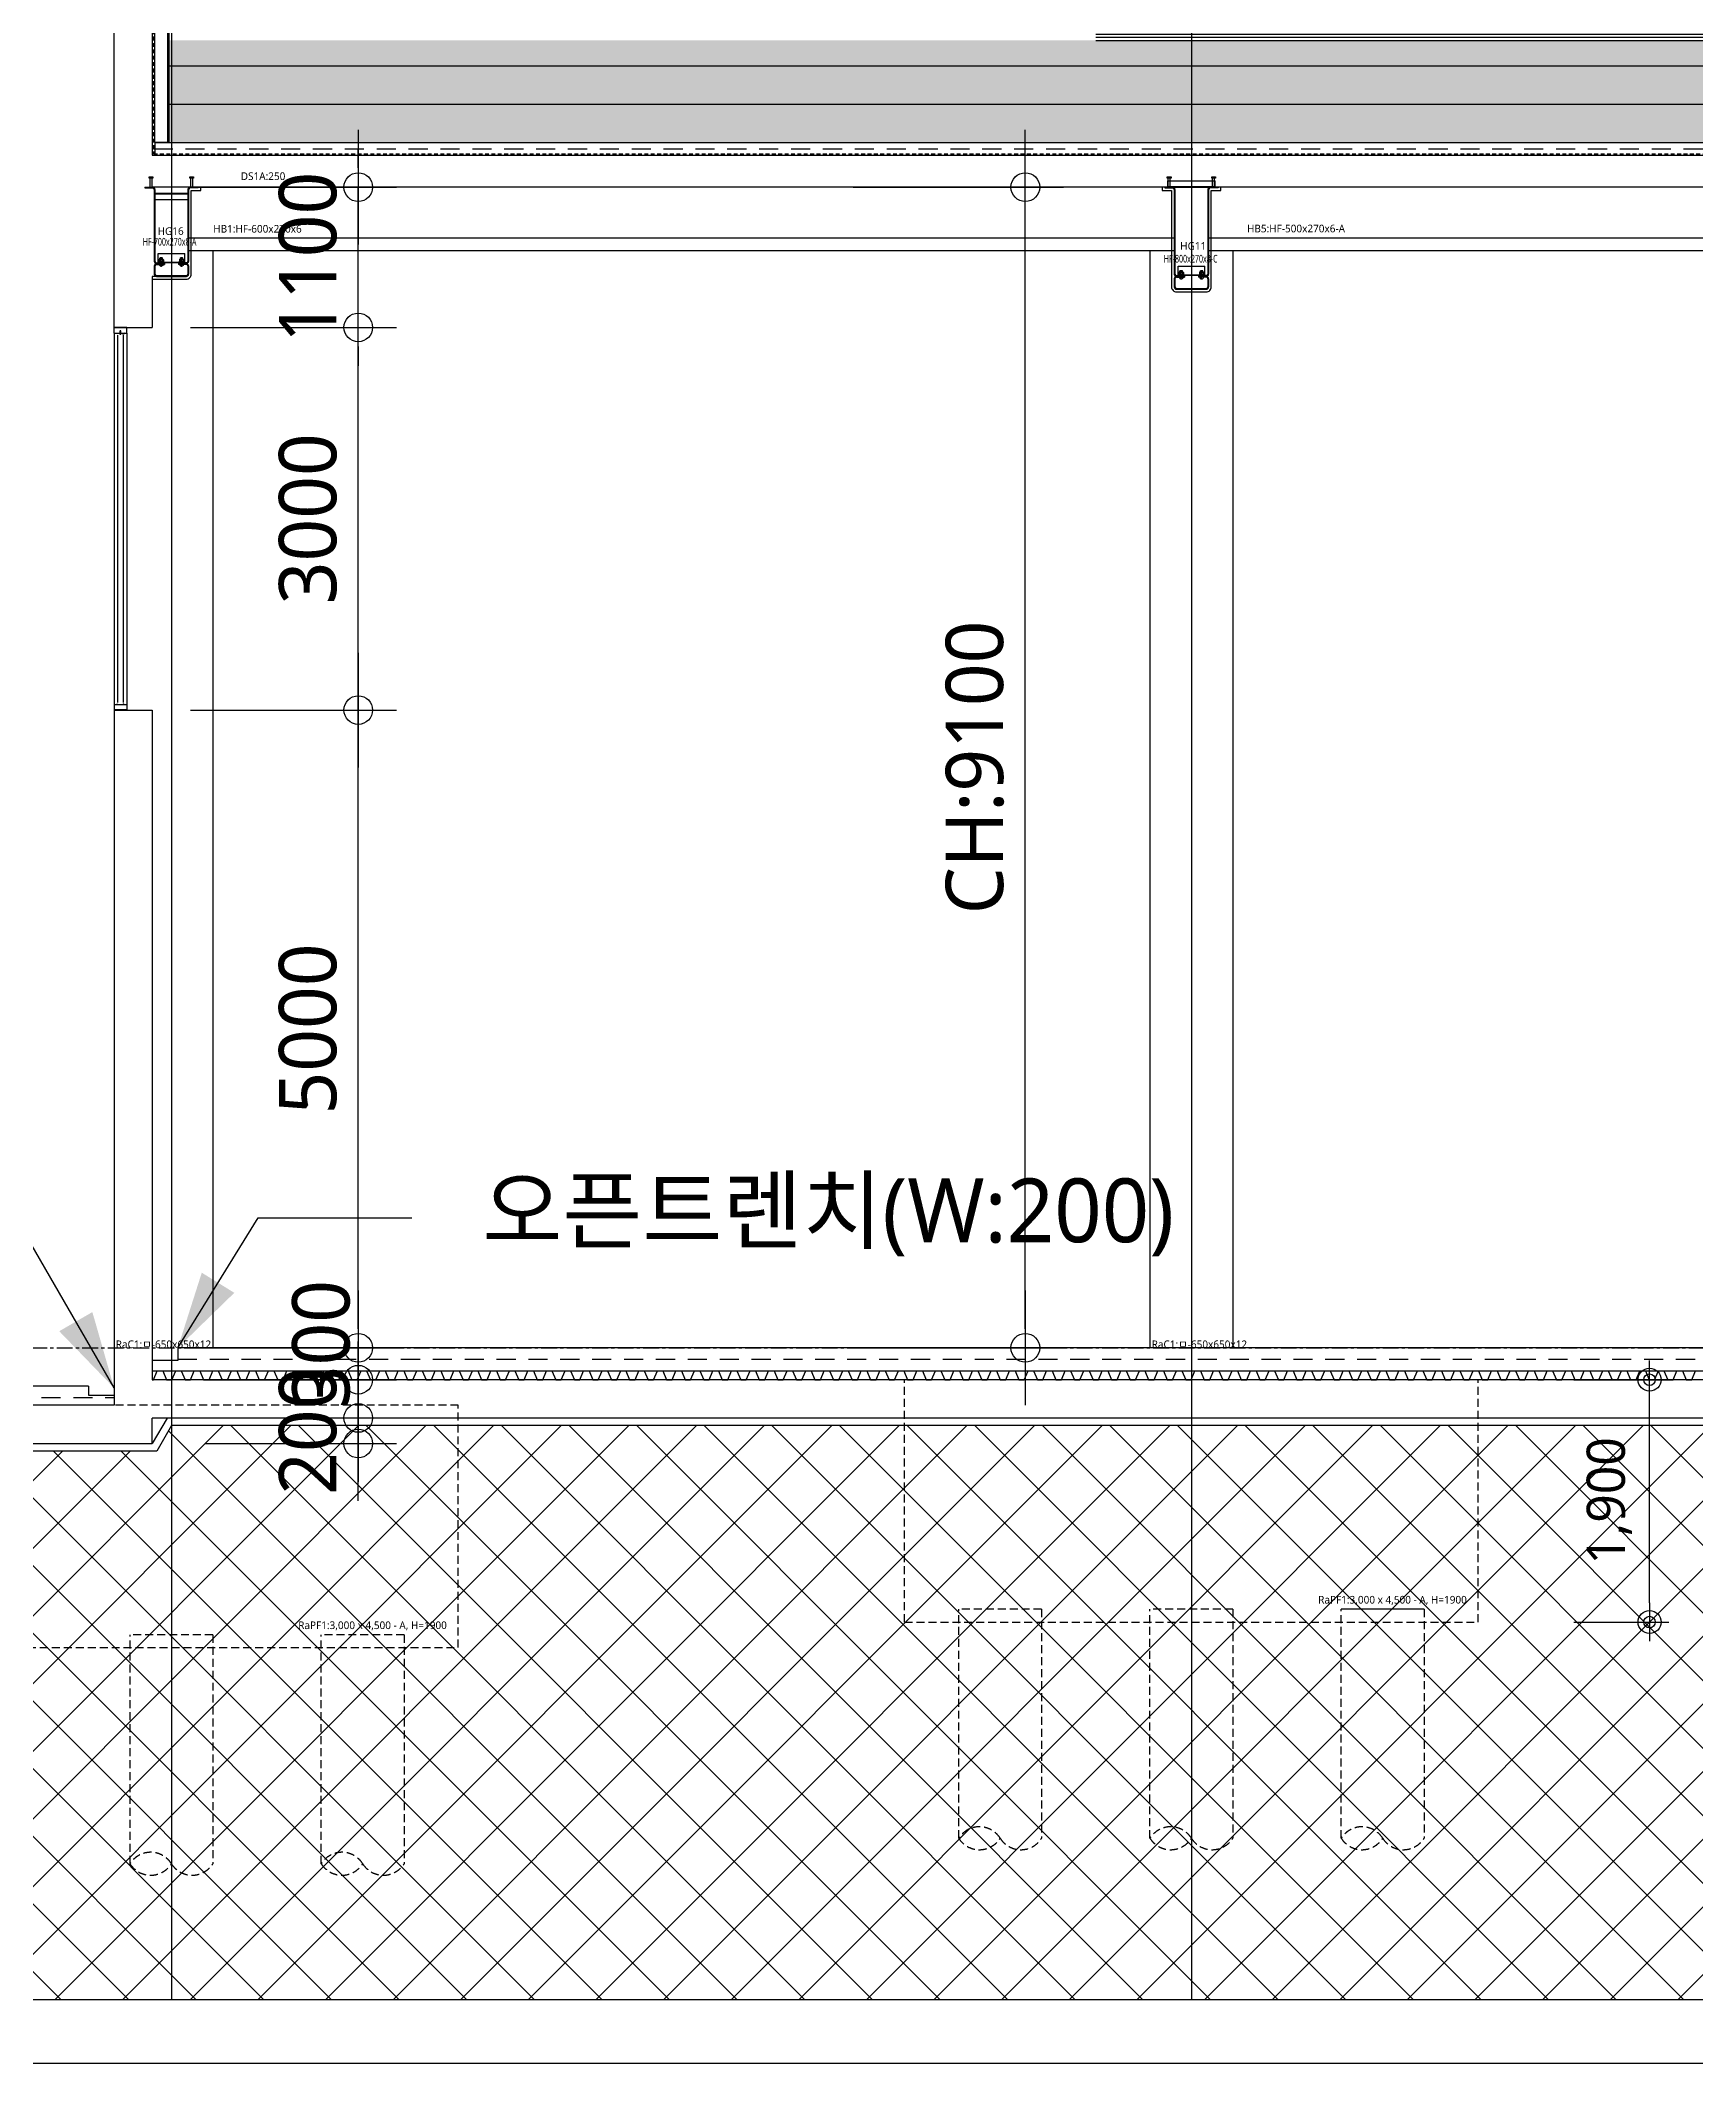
# Model space of a CAD drawing. Header units: millimetres. Extents: x 367092 to 767578, y 396038 to 811791.
# Drawn here: x 692314 to 705296, y 443014 to 458875 of the extents above; entities that cross this region are included whole.
import ezdxf
from ezdxf.enums import TextEntityAlignment as Align

# ---------------------------------------------------------------- set-up
doc = ezdxf.new("R2010")
doc.units = ezdxf.units.MM
doc.header["$LTSCALE"] = 100
doc.header["$MEASUREMENT"] = 0
doc.header["$PDSIZE"] = -10
for name, pattern in [('CENTER', [2, 1.25, -0.25, 0.25, -0.25]), ('HID', [2.5, 1.5, -1]), ('HIDDEN', [9.525, 6.35, -3.175]), ('HIDDEN2', [0.1875, 0.125, -0.0625])]:
    doc.linetypes.add(name, pattern=pattern)
doc.layers.get('0').update_dxf_attribs({"linetype": 'CONTINUOUS'})
doc.layers.get('Defpoints').update_dxf_attribs({"color": 171, "linetype": 'CONTINUOUS'})
for name, color, linetype in [('251', 251, 'CONTINUOUS'), ('BOLT', 8, 'CONTINUOUS'), ('cen', 14, 'CONTINUOUS'), ('CEN(ST)', 1, 'CENTER'), ('CON', 2, 'CONTINUOUS'), ('DIM', 7, 'CONTINUOUS'), ('ELE', 4, 'CONTINUOUS'), ('ELE-6', 8, 'CONTINUOUS'), ('FIN', 8, 'CONTINUOUS'), ('FIN(내화피복)', 8, 'CONTINUOUS'), ('HAT-252', 252, 'CONTINUOUS'), ('HF', 3, 'CONTINUOUS'), ('LED', 7, 'CONTINUOUS'), ('NDIM', 7, 'CONTINUOUS'), ('plate', 8, 'CONTINUOUS'), ('STUD', 6, 'CONTINUOUS'), ('TEXT(MIN)', 7, 'CONTINUOUS'), ('WALL', 3, 'CONTINUOUS'), ('WIN', 4, 'CONTINUOUS'), ('WIN-G', 252, 'CONTINUOUS'), ('WIN2', 5, 'CONTINUOUS'), ('wire-meshes', 1, 'CONTINUOUS'), ('고령토단면', 2, 'CONTINUOUS'), ('배수판', 5, 'CONTINUOUS'), ('코킹용접', 5, 'CONTINUOUS')]:
    doc.layers.add(name, color=color, linetype=linetype)
doc.styles.add('CGS', font='cgse', dxfattribs={"bigfont": 'cgs'})
doc.styles.add('TE', font='malgun_0.ttf')
doc.styles.add('나눔바른고딕', font='NanumBarunGothic.ttf')
doc.dimstyles.new('BA', dxfattribs={"dimscale": 500, "dimtxt": 3, "dimasz": 1, "dimexe": 1, "dimexo": 5, "dimgap": 0.9, "dimtad": 1, "dimdec": 0, "dimdsep": 46, "dimlunit": 6, "dimtxsty": 'TE', "dimblk": 'DDD', "dimcen": 2.5, "dimclrd": 256, "dimclre": 256, "dimclrt": 3, "dimazin": 2, "dimtfac": 1, "dimtdec": 0, "dimtix": 1, "dimtmove": 2, "dimatfit": 3, "dimldrblk": 'DDD', "dimfxl": 1, "dimtolj": 1, "dimtzin": 0, "dimarcsym": 2})
doc.dimstyles.new('NDIM 1200', dxfattribs={"dimscale": 500, "dimtxt": 3, "dimasz": 1, "dimexe": 2, "dimexo": 2, "dimgap": 1, "dimtad": 1, "dimdec": 0, "dimdsep": 46, "dimtxsty": 'CGS', "dimblk": 'DOT0', "dimcen": 1, "dimdle": 8, "dimclrd": 2, "dimclre": 2, "dimclrt": 2, "dimadec": 0, "dimazin": 0, "dimtfac": 1, "dimtdec": 0, "dimtix": 1, "dimtmove": 2, "dimatfit": 3, "dimldrblk": 'DOT0', "dimfxl": 1, "dimtolj": 1, "dimtzin": 0, "dimlwd": -1, "dimlwe": -1, "dimarcsym": 0})

# ---------------------------------------------------------------- blocks, each defined once
blk = doc.blocks.new('*U325')
at = {"layer": 'BOLT'}
for p, q in [((-20, 0), (20, 0)), ((-20, 0), (-20, -4)), ((-17, 18), (17, 18)), ((20, 0), (20, -4)), ((-20, -4), (20, -4)), ((-18, -19), (-18, -6)), ((-14, -4), (14, -4)), ((-14, -20), (14, -20)), ((-10, -20), (-10, -31)), ((-10, -31), (-8, -33)), ((-10, -31), (10, -31)), ((-9, -19), (-9, -6)), ((-8, -33), (8, -33)), ((10, -31), (8, -33)), ((9, -19), (9, -6)), ((10, -20), (10, -31)), ((18, -19), (18, -6))]:
    blk.add_line(p, q, dxfattribs=at)
at = {"layer": 'BOLT', "linetype": 'HIDDEN'}
for p, q in [((-10, 18), (-10, 0)), ((10, 18), (10, 0))]:
    blk.add_line(p, q, dxfattribs=at)
at = {"layer": 'BOLT'}
for centre, radius, start, end in [((0, 13), 17.6, 15.5187, 164.4813), ((-14, -11), 6.71, 47.8966, 132.1034), ((-14, -14), 6.71, 227.8966, 312.1034), ((0, -29), 24.2, 68.2132, 111.7868), ((0, 4), 24.2, 248.2132, 291.7868), ((14, -11), 6.71, 47.8966, 132.1034), ((14, -14), 6.71, 227.8966, 312.1034)]:
    blk.add_arc(centre, radius, start, end, dxfattribs=at)
at = {"layer": 'cen'}
blk.add_line((0, 36), (0, -38), dxfattribs=at)
blk = doc.blocks.new('SB16')
at = {"layer": 'STUD'}
for p, q in [((-8, 0), (-8, 70)), ((8, 0), (8, 70))]:
    blk.add_line(p, q, dxfattribs=at)
blk.add_lwpolyline([(-15, 70), (-15, 80), (14, 80), (14, 70)], close=True, dxfattribs=at)
blk = doc.blocks.new('*U327')
at = {"layer": 'Defpoints'}
blk.add_point((0, 0), dxfattribs=at)
at = {"layer": 'HF'}
for p, q in [((-209, 0), (-147, 0)), ((-209, 0), (-209, -6)), ((209, 0), (147, 0)), ((209, 0), (209, -6)), ((-209, -6), (-147, -6)), ((-135, -18), (-135, -682)), ((-129, -18), (-129, -682)), ((129, -18), (129, -682)), ((135, -18), (135, -682)), ((209, -6), (147, -6)), ((-135, -718), (-135, -782)), ((-129, -718), (-129, -782)), ((-117, -694), (-55, -694)), ((-117, -700), (-55, -700)), ((-117, -706), (-55, -706)), ((-55, -694), (-55, -700)), ((-55, -700), (-55, -706)), ((117, -694), (55, -694)), ((55, -694), (55, -700)), ((117, -700), (55, -700)), ((55, -700), (55, -706)), ((117, -706), (55, -706)), ((129, -718), (129, -782)), ((135, -718), (135, -782)), ((-117, -794), (117, -794)), ((-117, -800), (117, -800))]:
    blk.add_line(p, q, dxfattribs=at)
for centre, radius, start, end in [((-147, -18), 18, 360, 450), ((147, -18), 18, 90, 180), ((-147, -18), 12, 360, 450), ((147, -18), 12, 90, 180), ((-117, -682), 18, 180, 270), ((-117, -718), 18, 90, 180), ((-117, -782), 18, 180, 270), ((-117, -682), 12, 180, 270), ((-117, -718), 12, 90, 180), ((-117, -782), 12, 180, 270), ((117, -682), 12, 270, 360), ((117, -682), 18, 270, 360), ((117, -718), 18, 0, 90), ((117, -718), 12, 0, 90), ((117, -782), 12, 270, 360), ((117, -782), 18, 270, 360)]:
    blk.add_arc(centre, radius, start, end, dxfattribs=at)
blk = doc.blocks.new('*U326')
for p, q in [((185, 0), (185, -50)), ((-185, 0), (-185, -50)), ((-185, 0), (185, 0)), ((-185, -50), (185, -50))]:
    blk.add_line(p, q)
at = {"linetype": 'ByBlock'}
blk.add_line((-185, -6), (185, -6), dxfattribs=at)
at = {"layer": 'Defpoints'}
blk.add_point((0, -50), dxfattribs=at)
blk = doc.blocks.new('HG11-SEC')
at = {"layer": 'plate'}
for p, q in [((-105, -694), (-105, -619)), ((-105, -619), (105, -619)), ((105, -694), (105, -619))]:
    blk.add_line(p, q, dxfattribs=at)
for points in [[(-105, -688), (105, -688)], [(105, -694), (-105, -694)]]:
    blk.add_lwpolyline(points, dxfattribs=at)
at = {"layer": 'BOLT', "rotation": 180}
for p in [(-80, -688), (80, -688)]:
    blk.add_blockref('*U325', p, dxfattribs=at)
at = {"layer": 'HF'}
blk.add_blockref('*U327', (0, 0), dxfattribs=at)
at = {"layer": 'plate', "xscale": -1, "rotation": 180}
blk.add_blockref('*U326', (0, 0), dxfattribs=at)
at = {"layer": 'STUD'}
for p in [(-174, 0), (174, 0)]:
    blk.add_blockref('SB16', p, dxfattribs=at)
at = {"layer": 'Defpoints', "style": '나눔바른고딕'}
blk.add_text('HG11', height=60, dxfattribs=at).set_placement((14, -509), align=Align.BOTTOM_CENTER)
at = {"layer": 'Defpoints', "style": '나눔바른고딕', "width": 0.6}
blk.add_text('HF-800x270x8-C', height=60, dxfattribs=at).set_placement((-6, -609), align=Align.BOTTOM_CENTER)
blk = doc.blocks.new('DOT0')
blk.add_line((-3, 0), (3, 0))
at = {"color": 6}
blk.add_circle((0, 0), 0.75, dxfattribs=at)
blk = doc.blocks.new('*D251')
at = {"layer": 'Defpoints', "color": 0, "ltscale": 0.4, "transparency": 16777216}
for p in [(698389, 457725), (700039, 457725), (698389, 448625)]:
    blk.add_point(p, dxfattribs=at)
at = {"layer": 'NDIM', "ltscale": 0.4, "transparency": 16777216}
for p, q in [((698689, 457725), (700339, 457725)), ((700039, 448775), (700039, 457575)), ((698689, 448625), (700339, 448625))]:
    blk.add_line(p, q, dxfattribs=at)
at = {"layer": 'NDIM', "ltscale": 0.4, "transparency": 16777216, "xscale": 150, "yscale": 150, "zscale": 150}
for p, rotation in [((700039, 457725), 90), ((700039, 448625), 270)]:
    blk.add_blockref('DOT0', p, dxfattribs=dict(at, rotation=rotation))
at = {"layer": 'NDIM', "ltscale": 0.4, "transparency": 16777216, "insert": (699644, 453175), "char_height": 450, "attachment_point": 5, "rotation": 90, "style": '나눔바른고딕'}
blk.add_mtext('\\A1;CH:9100', dxfattribs=at)
blk = doc.blocks.new('DDD')
at = {"layer": 'DIM', "color": 0}
for p, q in [((-1, 0), (1, 0)), ((0, -1), (0, 1))]:
    blk.add_line(p, q, dxfattribs=at)
for radius in [0.6, 0.3]:
    blk.add_circle((0, 0), radius, dxfattribs=at)
blk = doc.blocks.new('*D256')
at = {"layer": 'Defpoints', "color": 0, "ltscale": 0.4, "transparency": 16777216}
for p in [(703592, 448375), (704935, 448375), (703592, 446475)]:
    blk.add_point(p, dxfattribs=at)
at = {"layer": 'NDIM', "lineweight": -2, "ltscale": 0.4, "transparency": 16777216}
for p, q in [((704342, 448375), (705085, 448375)), ((704935, 446625), (704935, 448225)), ((704342, 446475), (705085, 446475))]:
    blk.add_line(p, q, dxfattribs=at)
at = {"layer": 'NDIM', "lineweight": -2, "ltscale": 0.4, "transparency": 16777216, "xscale": 150, "yscale": 150, "zscale": 150}
for p, rotation in [((704935, 448375), 90), ((704935, 446475), 270)]:
    blk.add_blockref('DDD', p, dxfattribs=dict(at, rotation=rotation))
at = {"layer": 'NDIM', "color": 3, "ltscale": 0.4, "transparency": 16777216, "insert": (704619, 447425), "char_height": 300, "attachment_point": 5, "rotation": 90, "style": 'TE'}
blk.add_mtext('\\A1;1,900', dxfattribs=at)
blk = doc.blocks.new('*D257')
at = {"layer": 'Defpoints', "color": 0, "ltscale": 0.4, "transparency": 16777216}
for p in [(693307, 448075), (694807, 448075), (693307, 447875)]:
    blk.add_point(p, dxfattribs=at)
at = {"layer": 'NDIM', "ltscale": 0.4, "transparency": 16777216}
for p, q in [((694807, 448225), (694807, 448375)), ((693607, 448075), (695107, 448075)), ((694807, 447875), (694807, 448075)), ((693607, 447875), (695107, 447875)), ((694807, 447725), (694807, 447575))]:
    blk.add_line(p, q, dxfattribs=at)
at = {"layer": 'NDIM', "ltscale": 0.4, "transparency": 16777216, "xscale": 150, "yscale": 150, "zscale": 150}
for p, rotation in [((694807, 448075), 270), ((694807, 447875), 90)]:
    blk.add_blockref('DOT0', p, dxfattribs=dict(at, rotation=rotation))
at = {"layer": 'NDIM', "ltscale": 0.4, "transparency": 16777216, "insert": (694413, 447975), "char_height": 450, "attachment_point": 5, "rotation": 90, "style": '나눔바른고딕'}
blk.add_mtext('\\A1;200', dxfattribs=at)
blk = doc.blocks.new('*U194')
at = {"layer": 'Defpoints'}
blk.add_point((0, 0), dxfattribs=at)
at = {"layer": 'HF'}
for p, q in [((-209, 0), (-147, 0)), ((-209, 0), (-209, -6)), ((209, 0), (147, 0)), ((209, 0), (209, -6)), ((-209, -6), (-147, -6)), ((-135, -18), (-135, -582)), ((-129, -18), (-129, -582)), ((129, -18), (129, -582)), ((135, -18), (135, -582)), ((209, -6), (147, -6)), ((-135, -618), (-135, -682)), ((-129, -618), (-129, -682)), ((-117, -594), (-55, -594)), ((-117, -600), (-55, -600)), ((-117, -606), (-55, -606)), ((-55, -594), (-55, -600)), ((-55, -600), (-55, -606)), ((117, -594), (55, -594)), ((55, -594), (55, -600)), ((117, -600), (55, -600)), ((55, -600), (55, -606)), ((117, -606), (55, -606)), ((129, -618), (129, -682)), ((135, -618), (135, -682)), ((-117, -694), (117, -694)), ((-117, -700), (117, -700))]:
    blk.add_line(p, q, dxfattribs=at)
for centre, radius, start, end in [((-147, -18), 18, 360, 450), ((147, -18), 18, 90, 180), ((-147, -18), 12, 360, 450), ((147, -18), 12, 90, 180), ((-117, -582), 18, 180, 270), ((-117, -618), 18, 90, 180), ((-117, -582), 12, 180, 270), ((-117, -618), 12, 90, 180), ((117, -582), 12, 270, 360), ((117, -582), 18, 270, 360), ((117, -618), 18, 0, 90), ((117, -618), 12, 0, 90), ((-117, -682), 18, 180, 270), ((-117, -682), 12, 180, 270), ((117, -682), 12, 270, 360), ((117, -682), 18, 270, 360)]:
    blk.add_arc(centre, radius, start, end, dxfattribs=at)
blk = doc.blocks.new('HG16-SEC')
at = {"layer": 'plate'}
for p, q in [((129, -50), (-129, -50)), ((129, -54), (-129, -54)), ((129, -100), (-129, -100)), ((-105, -594), (-105, -519)), ((-105, -519), (105, -519)), ((105, -594), (105, -519))]:
    blk.add_line(p, q, dxfattribs=at)
for points in [[(-105, -588), (105, -588)], [(105, -594), (-105, -594)]]:
    blk.add_lwpolyline(points, dxfattribs=at)
at = {"layer": 'BOLT', "rotation": 180}
for p in [(-80, -588), (80, -588)]:
    blk.add_blockref('*U325', p, dxfattribs=at)
at = {"layer": 'HF'}
blk.add_blockref('*U194', (0, 0), dxfattribs=at)
at = {"layer": 'STUD'}
for p in [(-159, 0), (159, 0)]:
    blk.add_blockref('SB16', p, dxfattribs=at)
at = {"layer": 'Defpoints', "style": 'TE'}
blk.add_text('HG16', height=60, dxfattribs=at).set_placement((-6, -393), align=Align.BOTTOM_CENTER)
at = {"layer": 'Defpoints', "style": 'TE', "width": 0.6}
blk.add_text('HF-700x270x8-A', height=60, dxfattribs=at).set_placement((-15, -476), align=Align.BOTTOM_CENTER)
blk = doc.blocks.new('*D348')
at = {"layer": 'Defpoints', "color": 0, "ltscale": 0.4, "transparency": 16777216}
for p in [(693307, 448375), (694807, 448375), (693307, 448075)]:
    blk.add_point(p, dxfattribs=at)
at = {"layer": 'NDIM', "ltscale": 0.4, "transparency": 16777216}
for p, q in [((694807, 448525), (694807, 448675)), ((693607, 448375), (695107, 448375)), ((694807, 448075), (694807, 448375)), ((693607, 448075), (695107, 448075)), ((694807, 447925), (694807, 447775))]:
    blk.add_line(p, q, dxfattribs=at)
at = {"layer": 'NDIM', "ltscale": 0.4, "transparency": 16777216, "xscale": 150, "yscale": 150, "zscale": 150}
for p, rotation in [((694807, 448375), 270), ((694807, 448075), 90)]:
    blk.add_blockref('DOT0', p, dxfattribs=dict(at, rotation=rotation))
at = {"layer": 'NDIM', "ltscale": 0.4, "transparency": 16777216, "insert": (694517, 448654), "char_height": 450, "attachment_point": 5, "rotation": 90, "style": '나눔바른고딕'}
blk.add_mtext('\\A1;300', dxfattribs=at)
blk = doc.blocks.new('*D393')
at = {"layer": 'Defpoints', "color": 0, "ltscale": 0.4, "transparency": 16777216}
for p in [(693192, 453625), (694807, 453625), (693192, 448625)]:
    blk.add_point(p, dxfattribs=at)
at = {"layer": 'NDIM', "ltscale": 0.4, "transparency": 16777216}
for p, q in [((693492, 453625), (695107, 453625)), ((694807, 448775), (694807, 453475)), ((693492, 448625), (695107, 448625))]:
    blk.add_line(p, q, dxfattribs=at)
at = {"layer": 'NDIM', "ltscale": 0.4, "transparency": 16777216, "xscale": 150, "yscale": 150, "zscale": 150}
for p, rotation in [((694807, 453625), 90), ((694807, 448625), 270)]:
    blk.add_blockref('DOT0', p, dxfattribs=dict(at, rotation=rotation))
at = {"layer": 'NDIM', "ltscale": 0.4, "transparency": 16777216, "insert": (694413, 451125), "char_height": 450, "attachment_point": 5, "rotation": 90, "style": '나눔바른고딕'}
blk.add_mtext('\\A1;5000', dxfattribs=at)
blk = doc.blocks.new('*D394')
at = {"layer": 'Defpoints', "color": 0, "ltscale": 0.4, "transparency": 16777216}
for p in [(693192, 456625), (694807, 456625), (693192, 453625)]:
    blk.add_point(p, dxfattribs=at)
at = {"layer": 'NDIM', "ltscale": 0.4, "transparency": 16777216}
for p, q in [((693492, 456625), (695107, 456625)), ((694807, 453775), (694807, 456475)), ((693492, 453625), (695107, 453625))]:
    blk.add_line(p, q, dxfattribs=at)
at = {"layer": 'NDIM', "ltscale": 0.4, "transparency": 16777216, "xscale": 150, "yscale": 150, "zscale": 150}
for p, rotation in [((694807, 456625), 90), ((694807, 453625), 270)]:
    blk.add_blockref('DOT0', p, dxfattribs=dict(at, rotation=rotation))
at = {"layer": 'NDIM', "ltscale": 0.4, "transparency": 16777216, "insert": (694413, 455125), "char_height": 450, "attachment_point": 5, "rotation": 90, "style": '나눔바른고딕'}
blk.add_mtext('\\A1;3000', dxfattribs=at)
blk = doc.blocks.new('*D395')
at = {"layer": 'Defpoints', "color": 0, "ltscale": 0.4, "transparency": 16777216}
for p in [(693192, 457725), (694807, 457725), (693192, 456625)]:
    blk.add_point(p, dxfattribs=at)
at = {"layer": 'NDIM', "ltscale": 0.4, "transparency": 16777216}
for p, q in [((694807, 457875), (694807, 458025)), ((693492, 457725), (695107, 457725)), ((694807, 456625), (694807, 457725)), ((693492, 456625), (695107, 456625)), ((694807, 456475), (694807, 456325))]:
    blk.add_line(p, q, dxfattribs=at)
at = {"layer": 'NDIM', "ltscale": 0.4, "transparency": 16777216, "xscale": 150, "yscale": 150, "zscale": 150}
for p, rotation in [((694807, 457725), 270), ((694807, 456625), 90)]:
    blk.add_blockref('DOT0', p, dxfattribs=dict(at, rotation=rotation))
at = {"layer": 'NDIM', "ltscale": 0.4, "transparency": 16777216, "insert": (694413, 457175), "char_height": 450, "attachment_point": 5, "rotation": 90, "style": '나눔바른고딕'}
blk.add_mtext('\\A1;1100', dxfattribs=at)
blk = doc.blocks.new('A$C194907C1')
at = {"color": 1, "linetype": 'CENTER', "ltscale": 5}
blk.add_line((4, 35), (4, 0), dxfattribs=at)
at = {"layer": 'ELE', "color": 9}
for p, q in [((7, 30), (0, 30)), ((2, 29), (2, 6)), ((6, 29), (2, 29)), ((3, 31), (3, 31)), ((4, 31), (4, 30)), ((6, 6), (4, 3)), ((6, 29), (6, 6))]:
    blk.add_line(p, q, dxfattribs=at)
for centre, radius, start, end in [((4, 28), 3.66, 16.7859, 163.2141), ((2, 31), 0.251, 126.2892, 307.3193), ((3, 31), 0.5, 0, 112.1194), ((4, 28), 3.16, 112.1194, 122.1807), ((2, 29), 0.25, 270, 90), ((2, 5), 1.34, 302.9286, 137.3368), ((-1, 2), 4.51, 10.1274, 57.2527), ((4, 31), 0.506, 183.5193, 11.9583), ((5, 31), 0.5, 67.8806, 180), ((5, 31), 0.251, 231.0992, 52.1294), ((4, 28), 3.16, 58.1651, 67.8806), ((6, 29), 0.25, 90, 270)]:
    blk.add_arc(centre, radius, start, end, dxfattribs=at)
blk = doc.blocks.new('AGW-H3000')
at = {"layer": '코킹용접'}
h = blk.add_hatch(dxfattribs=at)
h.set_pattern_fill('ANSI37', color=256, scale=10, angle=90, style=0)
h.set_pattern_definition([(315, (94070.2244, 4701.9659), (0.883883476, 0.883883476), []), (45, (94070.2244, 4701.9659), (-0.883883476, 0.883883476), [])])
h.paths.add_polyline_path([(28, 2955), (21, 2955, -0.097245), (28, 2950)])
h = blk.add_hatch(dxfattribs=at)
h.set_pattern_fill('ANSI37', color=256, scale=10, angle=90, style=0)
h.set_pattern_definition([(225, (-93970.2244, 4701.9659), (-0.883883476, 0.883883476), []), (135, (-93970.2244, 4701.9659), (0.883883476, 0.883883476), [])])
h.paths.add_polyline_path([(72, 2955), (79, 2955, 0.097245), (72, 2950)])
h = blk.add_hatch(dxfattribs=at)
h.set_pattern_fill('ANSI37', color=256, scale=10, angle=90, style=0)
h.set_pattern_definition([(45, (94070.2244, -1701.9659), (0.883883476, -0.883883476), []), (315, (94070.2244, -1701.9659), (-0.883883476, -0.883883476), [])])
h.paths.add_polyline_path([(28, 45), (21, 45, 0.097245), (28, 50)])
h = blk.add_hatch(dxfattribs=at)
h.set_pattern_fill('ANSI37', color=256, scale=10, angle=90, style=0)
h.set_pattern_definition([(135, (-93970.2244, -1701.9659), (-0.883883476, -0.883883476), []), (225, (-93970.2244, -1701.9659), (0.883883476, -0.883883476), [])])
h.paths.add_polyline_path([(72, 45), (79, 45, -0.097245), (72, 50)])
at = {"layer": 'WIN'}
for p, q in [((100, 3000), (0, 3000)), ((0, 2955), (0, 3000)), ((0, 2955), (100, 2955)), ((99, 2999), (1, 2999)), ((1, 2956), (1, 2999)), ((1, 2956), (99, 2956)), ((99, 2956), (99, 2999)), ((100, 2955), (100, 3000))]:
    blk.add_line(p, q, dxfattribs=at)
at = {"layer": 'WIN-G'}
for p, q in [((28, 2940), (28, 60)), ((72, 2940), (72, 60))]:
    blk.add_line(p, q, dxfattribs=at)
at = {"layer": 'WIN2'}
for p, q in [((0, 2955), (0, 45)), ((100, 2955), (100, 45))]:
    blk.add_line(p, q, dxfattribs=at)
at = {"layer": '고령토단면', "color": 4, "linetype": 'ByBlock'}
for p, q in [((0, 45), (100, 45)), ((0, 45), (0, 0)), ((100, 0), (0, 0)), ((1, 44), (99, 44)), ((1, 44), (1, 1)), ((99, 1), (1, 1)), ((99, 44), (99, 1)), ((100, 45), (100, 0))]:
    blk.add_line(p, q, dxfattribs=at)
at = {"layer": '코킹용접'}
for centre, start, end in [((11, 2936), 38.6505, 60.8674), ((89, 2936), 119.1326, 141.3495), ((11, 64), 299.1326, 321.3495), ((89, 64), 218.6505, 240.8674)]:
    blk.add_arc(centre, 21.4, start, end, dxfattribs=at)
at = {"linetype": 'Continuous', "xscale": -1, "rotation": 180}
blk.add_blockref('A$C194907C1', (46, 2978), dxfattribs=at)

msp = doc.modelspace()

# ---------------------------------------------------------------- hatches: boundary and pattern name
at = {"layer": '251', "ltscale": 10000}
h = msp.add_hatch(dxfattribs=at)
h.set_pattern_fill('DASH', color=256, scale=800)
h.set_pattern_definition([(0, (620184.56, 441720.9), (100, 100), [100, -100])])
h.paths.add_polyline_path([(735076.8, 458374.8), (693321.8, 458374.8), (693321.8, 458074.8), (735076.8, 458074.8)])
at = {"layer": 'HAT-252', "ltscale": 10000}
h = msp.add_hatch(dxfattribs=at)
h.set_pattern_fill('ANSI31', color=256, scale=200, angle=135)
h.paths.add_polyline_path([(734026.9, 458874.8), (734026.9, 458894.8), (734076.9, 458894.8), (734076.9, 459024.8), (700591.8, 459024.8), (700591.8, 458874.8)])
at = {"layer": 'HAT-252', "ltscale": 100}
h = msp.add_hatch(dxfattribs=at)
h.set_pattern_fill('GOST_GROUND', color=256, scale=30)
h.set_pattern_definition([(45, (-34458612.32, 1552683.68), (424.2640687, -3e-14), [600]), (45, (-34458522.32, 1552683.68), (424.2640687, -3e-14), [600]), (45, (-34458432.32, 1552683.68), (424.2640687, -3e-14), [600])])
h.paths.add_polyline_path([(734026.9, 458674.8), (734026.9, 458874.8), (693321.8, 458874.8), (693321.8, 458674.8)])
h = msp.add_hatch(dxfattribs=at)
h.set_pattern_fill('GOST_GROUND', color=256, scale=30, angle=90)
h.set_pattern_definition([(135, (575650, 432665.73), (3e-14, 424.26407), [600]), (135, (575650, 432755.73), (3e-14, 424.26407), [600]), (135, (575650, 432845.73), (3e-14, 424.26407), [600])])
h.paths.add_polyline_path([(693321.8, 458374.8), (693321.8, 458674.8), (734026.9, 458674.8), (734026.9, 458374.8)])
at = {"layer": 'HAT-252', "ltscale": 10000}
h = msp.add_hatch(dxfattribs=at)
h.set_pattern_fill('ANSI37', color=256, scale=3000)
h.set_pattern_definition([(45, (523541.84, 432665.73), (-265.16504, 265.16504), []), (135, (523541.84, 432665.73), (-265.16504, -265.16504), [])])
h.paths.add_polyline_path([(735076.8, 457074.8), (735041.8, 457074.8), (735041.8, 446174.8), (735141.8, 446174.8), (735141.8, 446114.8), (730941.8, 446114.8), (730941.8, 446174.8), (731041.8, 446174.8), (731041.8, 448374.8), (734241.8, 448374.8), (734241.8, 457724.8), (724341.8, 457724.8), (724341.8, 457524.8), (724241.8, 457524.8), (724241.8, 457724.8), (722541.8, 457724.8), (722541.8, 457689.8), (721576.8, 457689.8), (721576.8, 448374.8), (722141.8, 448374.8), (722141.8, 446174.8), (722241.8, 446174.8), (722241.8, 446114.8), (720107.2, 446114.8), (719010.2, 448014.8), (693342, 448014.8), (693226.5, 447814.8), (682238, 447814.8), (682122.5, 448014.8), (680492, 448014.8), (680376.5, 447814.8), (677849.7, 447814.8), (677676.5, 447514.8), (666841.9, 447514.8), (666841.9, 443513.8), (737341.8, 443513.8), (737341.8, 458484.8), (735076.8, 458484.8)])

# ---------------------------------------------------------------- linework, layer by layer
at = {"ltscale": 10000}
msp.add_line((692891.8, 453624.8), (693191.8, 453624.8), dxfattribs=at)
at = {"layer": '251', "ltscale": 0.5}
msp.add_line((693211.8, 458074.8), (693211.8, 457984.8), dxfattribs=at)
for points in [[(693321.8, 458374.8), (734026.9, 458374.8), (734026.9, 458874.8)], [(693321.8, 458674.8), (734026.9, 458674.8)], [(693211.8, 458074.8), (735076.8, 458074.8), (735076.8, 457074.8)]]:
    msp.add_lwpolyline(points, dxfattribs=at)
at = {"layer": 'CEN(ST)', "ltscale": 10000}
for p, q in [((693341.8, 514524.8), (693341.8, 443513.8)), ((701341.8, 514524.8), (701341.8, 443513.8))]:
    msp.add_line(p, q, dxfattribs=at)
at = {"layer": 'CEN(ST)'}
msp.add_line((665841.8, 448624.8), (737341.8, 448624.8), dxfattribs=at)
msp.add_line((665841.8, 448624.8), (737341.8, 448624.8), dxfattribs=at)
at = {"layer": 'CON', "ltscale": 10000}
for p, q in [((692891.8, 456624.8), (692891.8, 460674.8)), ((693191.8, 459454.8), (693191.8, 457974.8)), ((720741.8, 457724.8), (693191.8, 457724.8)), ((693191.8, 457024.8), (693191.8, 456624.8)), ((693224.8, 457024.8), (693191.8, 457024.8)), ((692891.8, 456624.8), (693191.8, 456624.8)), ((692891.8, 453624.8), (692891.8, 448174.8)), ((693191.8, 453624.8), (693191.8, 448374.8))]:
    msp.add_line(p, q, dxfattribs=at)
at = {"layer": 'CON', "ltscale": 0.1}
for p, q in [((720741.8, 448374.8), (693191.8, 448374.8)), ((692891.8, 448174.8), (682572.6, 448174.8)), ((693307.3, 448074.8), (693191.8, 447874.8)), ((719044.9, 448074.8), (693307.3, 448074.8)), ((682272.6, 447874.8), (693191.8, 447874.8))]:
    msp.add_line(p, q, dxfattribs=at)
at = {"layer": 'CON', "ltscale": 1000}
msp.add_lwpolyline([(693191.8, 457974.8), (735041.8, 457974.8), (735041.8, 446174.8)], dxfattribs=at)
at = {"layer": 'Defpoints', "ltscale": 10000}
for points in [[(737841.8, 443013.8), (665341.8, 443013.8), (665341.8, 515024.8), (737841.8, 515024.8)], [(737341.8, 443513.8), (665841.8, 443513.8), (665841.8, 514524.8), (737341.8, 514524.8)]]:
    msp.add_lwpolyline(points, close=True, dxfattribs=at)
at = {"layer": 'ELE-6', "ltscale": 10000}
for p, q in [((701206.8, 457324.8), (693476.8, 457324.8)), ((709206.8, 457324.8), (701476.8, 457324.8)), ((701206.8, 457224.8), (693476.8, 457224.8)), ((693666.8, 457224.8), (693666.8, 448624.8)), ((701016.8, 457224.8), (701016.8, 448624.8)), ((709206.8, 457224.8), (701476.8, 457224.8)), ((701666.8, 457224.8), (701666.8, 448624.8)), ((693191.8, 447874.8), (693191.8, 448074.8)), ((693307.3, 448074.8), (693191.8, 448074.8)), ((703166.8, 446574.8), (702516.8, 446574.8))]:
    msp.add_line(p, q, dxfattribs=at)
at = {"layer": 'ELE-6', "linetype": 'HIDDEN2', "ltscale": 5}
for p, q in [((699091.8, 446474.8), (699091.8, 448374.8)), ((703591.8, 446474.8), (703591.8, 448374.8)), ((699516.8, 444780.1), (699516.8, 446574.8)), ((700166.8, 446574.8), (699516.8, 446574.8)), ((700166.8, 446574.8), (700166.8, 444780.1)), ((701016.8, 444780.1), (701016.8, 446574.8)), ((701666.8, 446574.8), (701016.8, 446574.8)), ((701666.8, 446574.8), (701666.8, 444780.1)), ((702516.8, 444780.1), (702516.8, 446574.8)), ((703166.8, 446574.8), (703166.8, 444780.1)), ((693016.8, 444580.1), (693016.8, 446374.8)), ((693666.8, 446374.8), (693016.8, 446374.8)), ((693666.8, 446374.8), (693666.8, 444580.1)), ((694516.8, 444580.1), (694516.8, 446374.8)), ((695166.8, 446374.8), (694516.8, 446374.8)), ((695166.8, 446374.8), (695166.8, 444580.1)), ((699091.8, 446474.8), (703591.8, 446474.8))]:
    msp.add_line(p, q, dxfattribs=at)
msp.add_lwpolyline([(695591.8, 446274.8), (695591.8, 448174.8), (691091.8, 448174.8), (691091.8, 446274.8), (695591.8, 446274.8)], dxfattribs=at)
for centre, start, end in [((699679.3, 444677.9), 32.17212, 147.82788), ((699679.3, 444882.3), 212.17212, 327.82788), ((700004.3, 444882.3), 212.17212, 327.82788), ((701179.3, 444677.9), 32.17212, 147.82788), ((701179.3, 444882.3), 212.17212, 327.82788), ((701504.3, 444882.3), 212.17212, 327.82788), ((702679.3, 444677.9), 32.17212, 147.82788), ((702679.3, 444882.3), 212.17212, 327.82788), ((703004.3, 444882.3), 212.17212, 327.82788), ((693179.3, 444477.9), 32.17212, 147.82788), ((694679.3, 444477.9), 32.17212, 147.82788), ((693179.3, 444682.3), 212.17212, 327.82788), ((693504.3, 444682.3), 212.17212, 327.82788), ((694679.3, 444682.3), 212.17212, 327.82788), ((695004.3, 444682.3), 212.17212, 327.82788)]:
    msp.add_arc(centre, 192, start, end, dxfattribs=at)
at = {"layer": 'FIN', "ltscale": 1000}
msp.add_line((693321.8, 459454.8), (693321.8, 458074.8), dxfattribs=at)
at = {"layer": 'FIN'}
for points in [[(720491.8, 448624.8), (693391.8, 448624.8), (693391.8, 448524.8), (693191.8, 448524.8)], [(693191.8, 448444.8), (720741.8, 448444.8)], [(692691.8, 448324.8), (682772.6, 448324.8)], [(692691.8, 448324.8), (692691.8, 448254.8), (692891.8, 448254.8)]]:
    msp.add_lwpolyline(points, dxfattribs=at)
at = {"layer": 'FIN', "ltscale": 0.1}
msp.add_lwpolyline([(722141.8, 446174.8), (722241.8, 446174.8), (722241.8, 446114.8), (720107.2, 446114.8), (719010.2, 448014.8), (693342, 448014.8), (693226.5, 447814.8), (682238, 447814.8), (682122.5, 448014.8), (680492, 448014.8), (680376.5, 447814.8), (677849.7, 447814.8), (677676.5, 447514.8), (666841.9, 447514.8)], dxfattribs=at)
at = {"layer": 'FIN(내화피복)', "ltscale": 10000}
for points in [[(693191.8, 457003.8), (693458.8, 457003.8, 0.4142136), (693497.8, 457042.8), (693497.8, 457697.8), (693571.8, 457697.8), (693571.8, 457724.8)], [(701111.9, 457724.8), (701111.9, 457697.8), (701185.9, 457697.8), (701185.9, 456942.8, 0.4142136), (701224.9, 456903.8), (701458.9, 456903.8, 0.4142136), (701497.9, 456942.8), (701497.9, 457697.8), (701571.9, 457697.8), (701571.9, 457724.8)]]:
    msp.add_lwpolyline(points, format="xyb", dxfattribs=at)
at = {"layer": 'HAT-252', "linetype": 'HID', "ltscale": 0.2}
msp.add_lwpolyline([(693201.8, 459454.8), (693201.8, 457984.8), (735051.8, 457984.8), (735051.8, 457074.8)], dxfattribs=at)
at = {"layer": 'LED'}
for points in [[(692891.8, 448310.7), (692170.2, 449560.7), (691336.8, 449560.7)], [(693391.8, 448624.8), (694021.6, 449643.9), (695226.3, 449643.9)]]:
    msp.add_lwpolyline(points, dxfattribs=at)
for points in [[(693391.8, 448624.8), (693579.7, 449214), (693834.9, 449056.3)], [(692891.8, 448310.7), (692721.7, 448905.3), (692461.9, 448755.3)]]:
    msp.add_solid(points, dxfattribs=at)
at = {"layer": 'WALL'}
msp.add_lwpolyline([(693211.8, 458074.8), (693211.8, 459454.8), (693311.8, 459454.8), (693311.8, 458074.8)], close=True, dxfattribs=at)
at = {"layer": 'wire-meshes', "linetype": 'HID'}
for points in [[(693201.8, 458024.8), (735076.8, 458024.8)], [(693391.8, 448534.8), (720366.3, 448534.8)], [(682572.6, 448234.8), (692891.8, 448234.8)]]:
    msp.add_lwpolyline(points, dxfattribs=at)
at = {"layer": '배수판'}
msp.add_lwpolyline([(693191.8, 448374.8), (693200.4, 448374.8), (693230.3, 448444.8), (693273.1, 448444.8), (693303, 448374.8), (693345.8, 448374.8), (693375.7, 448444.8), (693418.5, 448444.8), (693448.4, 448374.8), (693491.2, 448374.8), (693521.1, 448444.8), (693563.9, 448444.8), (693593.8, 448374.8), (693636.6, 448374.8), (693666.5, 448444.8), (693709.3, 448444.8), (693739.2, 448374.8), (693782, 448374.8), (693811.9, 448444.8), (693854.7, 448444.8), (693884.6, 448374.8), (693927.4, 448374.8), (693957.3, 448444.8), (694000.1, 448444.8), (694030, 448374.8), (694072.8, 448374.8), (694102.7, 448444.8), (694145.5, 448444.8), (694175.4, 448374.8), (694218.2, 448374.8), (694248.1, 448444.8), (694290.9, 448444.8), (694320.8, 448374.8), (694363.6, 448374.8), (694393.5, 448444.8), (694436.3, 448444.8), (694466.2, 448374.8), (694509, 448374.8), (694538.9, 448444.8), (694581.7, 448444.8), (694611.6, 448374.8), (694654.4, 448374.8), (694684.3, 448444.8), (694727.1, 448444.8), (694757, 448374.8), (694799.8, 448374.8), (694829.7, 448444.8), (694872.5, 448444.8), (694902.4, 448374.8), (694945.2, 448374.8), (694975.1, 448444.8), (695017.9, 448444.8), (695047.8, 448374.8), (695090.6, 448374.8), (695120.5, 448444.8), (695163.3, 448444.8), (695193.2, 448374.8), (695236, 448374.8), (695265.9, 448444.8), (695308.7, 448444.8), (695338.6, 448374.8), (695381.4, 448374.8), (695411.3, 448444.8), (695454.1, 448444.8), (695484, 448374.8), (695526.8, 448374.8), (695556.7, 448444.8), (695599.5, 448444.8), (695629.4, 448374.8), (695672.2, 448374.8), (695702.1, 448444.8), (695744.9, 448444.8), (695774.8, 448374.8), (695817.6, 448374.8), (695847.5, 448444.8), (695890.3, 448444.8), (695920.2, 448374.8), (695963, 448374.8), (695992.9, 448444.8), (696035.7, 448444.8), (696065.6, 448374.8), (696108.4, 448374.8), (696138.3, 448444.8), (696181.1, 448444.8), (696211, 448374.8), (696253.8, 448374.8), (696283.7, 448444.8), (696326.5, 448444.8), (696356.4, 448374.8), (696399.2, 448374.8), (696429.1, 448444.8), (696471.9, 448444.8), (696501.8, 448374.8), (696544.6, 448374.8), (696574.5, 448444.8), (696617.3, 448444.8), (696647.2, 448374.8), (696668.6, 448374.8), (696690, 448374.8), (696719.9, 448444.8), (696762.7, 448444.8), (696792.6, 448374.8), (696835.4, 448374.8), (696865.3, 448444.8), (696886.7, 448444.8), (696905, 448444.8), (696934.9, 448374.8), (696977.7, 448374.8), (697007.6, 448444.8), (697050.4, 448444.8), (697080.3, 448374.8), (697123.1, 448374.8), (697153, 448444.8), (697195.8, 448444.8), (697225.7, 448374.8), (697268.5, 448374.8), (697298.4, 448444.8), (697341.2, 448444.8), (697371.1, 448374.8), (697413.9, 448374.8), (697443.8, 448444.8), (697486.6, 448444.8), (697516.5, 448374.8), (697559.3, 448374.8), (697589.2, 448444.8), (697632, 448444.8), (697661.9, 448374.8), (697704.7, 448374.8), (697734.6, 448444.8), (697777.4, 448444.8), (697807.3, 448374.8), (697850.1, 448374.8), (697880, 448444.8), (697922.8, 448444.8), (697952.7, 448374.8), (697995.5, 448374.8), (698025.4, 448444.8), (698068.2, 448444.8), (698098.1, 448374.8), (698140.9, 448374.8), (698170.8, 448444.8), (698213.6, 448444.8), (698243.5, 448374.8), (698286.3, 448374.8), (698316.2, 448444.8), (698359, 448444.8), (698388.9, 448374.8), (698431.7, 448374.8), (698461.6, 448444.8), (698504.4, 448444.8), (698534.3, 448374.8), (698577.1, 448374.8), (698607, 448444.8), (698649.8, 448444.8), (698679.7, 448374.8), (698722.5, 448374.8), (698752.4, 448444.8), (698795.2, 448444.8), (698825.1, 448374.8), (698867.9, 448374.8), (698897.8, 448444.8), (698940.6, 448444.8), (698970.5, 448374.8), (699013.3, 448374.8), (699043.2, 448444.8), (699086, 448444.8), (699115.9, 448374.8), (699158.7, 448374.8), (699188.6, 448444.8), (699231.4, 448444.8), (699261.3, 448374.8), (699304.1, 448374.8), (699334, 448444.8), (699376.8, 448444.8), (699406.7, 448374.8), (699449.5, 448374.8), (699479.4, 448444.8), (699522.2, 448444.8), (699552.1, 448374.8), (699594.9, 448374.8), (699624.8, 448444.8), (699667.6, 448444.8), (699697.5, 448374.8), (699740.3, 448374.8), (699770.2, 448444.8), (699813, 448444.8), (699842.9, 448374.8), (699885.7, 448374.8), (699915.6, 448444.8), (699958.4, 448444.8), (699988.3, 448374.8), (700031.1, 448374.8), (700061, 448444.8), (700103.8, 448444.8), (700133.7, 448374.8), (700176.5, 448374.8), (700206.4, 448444.8), (700249.2, 448444.8), (700279.1, 448374.8), (700321.9, 448374.8), (700351.8, 448444.8), (700394.6, 448444.8), (700424.5, 448374.8), (700467.3, 448374.8), (700497.2, 448444.8), (700540, 448444.8), (700569.9, 448374.8), (700612.7, 448374.8), (700642.6, 448444.8), (700685.4, 448444.8), (700715.3, 448374.8), (700758.1, 448374.8), (700788, 448444.8), (700830.8, 448444.8), (700860.7, 448374.8), (700903.5, 448374.8), (700933.4, 448444.8), (700976.2, 448444.8), (701006.1, 448374.8), (701048.9, 448374.8), (701078.8, 448444.8), (701121.6, 448444.8), (701151.5, 448374.8), (701194.3, 448374.8), (701224.2, 448444.8), (701267, 448444.8), (701296.9, 448374.8), (701339.7, 448374.8), (701369.6, 448444.8), (701412.3, 448444.8), (701442.3, 448374.8), (701485, 448374.8), (701515, 448444.8), (701557.7, 448444.8), (701587.7, 448374.8), (701630.4, 448374.8), (701660.4, 448444.8), (701703.1, 448444.8), (701733.1, 448374.8), (701775.8, 448374.8), (701805.8, 448444.8), (701848.5, 448444.8), (701878.5, 448374.8), (701921.2, 448374.8), (701951.2, 448444.8), (701993.9, 448444.8), (702023.9, 448374.8), (702066.6, 448374.8), (702096.6, 448444.8), (702139.3, 448444.8), (702169.3, 448374.8), (702212, 448374.8), (702242, 448444.8), (702284.7, 448444.8), (702314.7, 448374.8), (702357.4, 448374.8), (702387.4, 448444.8), (702430.1, 448444.8), (702460.1, 448374.8), (702502.8, 448374.8), (702532.8, 448444.8), (702575.5, 448444.8), (702605.5, 448374.8), (702648.2, 448374.8), (702678.2, 448444.8), (702720.9, 448444.8), (702750.9, 448374.8), (702793.6, 448374.8), (702823.6, 448444.8), (702866.3, 448444.8), (702896.3, 448374.8), (702939, 448374.8), (702969, 448444.8), (703011.7, 448444.8), (703041.7, 448374.8), (703084.4, 448374.8), (703114.4, 448444.8), (703157.1, 448444.8), (703187.1, 448374.8), (703229.8, 448374.8), (703259.8, 448444.8), (703302.5, 448444.8), (703332.4, 448374.8), (703375.2, 448374.8), (703405.1, 448444.8), (703447.9, 448444.8), (703477.8, 448374.8), (703520.6, 448374.8), (703550.5, 448444.8), (703593.3, 448444.8), (703623.2, 448374.8), (703666, 448374.8), (703695.9, 448444.8), (703738.7, 448444.8), (703768.6, 448374.8), (703811.4, 448374.8), (703841.3, 448444.8), (703884.1, 448444.8), (703914, 448374.8), (703956.8, 448374.8), (703986.7, 448444.8), (704029.5, 448444.8), (704059.4, 448374.8), (704102.2, 448374.8), (704132.1, 448444.8), (704174.9, 448444.8), (704204.8, 448374.8), (704247.6, 448374.8), (704277.5, 448444.8), (704320.3, 448444.8), (704350.2, 448374.8), (704393, 448374.8), (704422.9, 448444.8), (704465.7, 448444.8), (704495.6, 448374.8), (704538.4, 448374.8), (704568.3, 448444.8), (704611.1, 448444.8), (704641, 448374.8), (704683.8, 448374.8), (704713.7, 448444.8), (704756.5, 448444.8), (704786.4, 448374.8), (704829.2, 448374.8), (704859.1, 448444.8), (704901.9, 448444.8), (704931.8, 448374.8), (704974.6, 448374.8), (705004.5, 448444.8), (705047.3, 448444.8), (705077.2, 448374.8), (705120, 448374.8), (705149.9, 448444.8), (705192.7, 448444.8), (705222.6, 448374.8), (705265.4, 448374.8), (705295.3, 448444.8), (705338.1, 448444.8)], dxfattribs=at)

# ---------------------------------------------------------------- block references
for name, p in [('HG16-SEC', (693341.8, 457724.8)), ('HG11-SEC', (701341.8, 457724.8))]:
    msp.add_blockref(name, p)
at = {"layer": 'WIN'}
msp.add_blockref('AGW-H3000', (692891.8, 453624.8), dxfattribs=at)

# ---------------------------------------------------------------- texts
at = {"layer": 'Defpoints', "style": 'TE'}
for s, p in [('DS1A:250', (694060.5, 457762.7)), ('HB5:HF-500x270x6-A', (702162.1, 457352.4)), ('HB1:HF-600x270x6', (694016.6, 457350.2)), ('RaC1:ㅁ-650x650x12', (693279.2, 448604.6)), ('RaC1:ㅁ-650x650x12', (701404.2, 448604.6)), ('RaPF1:3,000 x 4,500 - A, H=1900', (702919, 446602)), ('RaPF1:3,000 x 4,500 - A, H=1900', (694919, 446402))]:
    msp.add_text(s, height=60, dxfattribs=at).set_placement(p, align=Align.BOTTOM_CENTER)
at = {"layer": 'TEXT(MIN)', "style": '나눔바른고딕'}
msp.add_text('오픈트렌치(W:200)', height=500, dxfattribs=at).set_placement((701206.4, 449702.6), align=Align.MIDDLE_RIGHT)

# ---------------------------------------------------------------- dimensions: what is measured, and where the dimension line sits
at = {"layer": 'NDIM', "ltscale": 0.4}
for base, p1, p2, dimstyle, override, picture, middle in [((694807.3, 457724.8), (693191.8, 456624.8), (693191.8, 457724.8), 'NDIM 1200', {"dimscale": 150, "dimtxsty": '나눔바른고딕', "dimclrd": 256, "dimclre": 256, "dimclrt": 256}, '*D395', (694413, 457174.8)), ((694807.3, 456624.8), (693191.8, 453624.8), (693191.8, 456624.8), 'NDIM 1200', {"dimscale": 150, "dimtxsty": '나눔바른고딕', "dimclrd": 256, "dimclre": 256, "dimclrt": 256}, '*D394', (694412.7, 455124.8)), ((694807.3, 453624.8), (693191.8, 448624.8), (693191.8, 453624.8), 'NDIM 1200', {"dimscale": 150, "dimtxsty": '나눔바른고딕', "dimclrd": 256, "dimclre": 256, "dimclrt": 256}, '*D393', (694413, 451124.8)), ((694807.3, 448074.8), (693307.3, 447874.8), (693307.3, 448074.8), 'NDIM 1200', {"dimscale": 150, "dimtxsty": '나눔바른고딕', "dimclrd": 256, "dimclre": 256, "dimclrt": 256}, '*D257', (694413, 447974.8)), ((704935.2, 448374.8), (703591.8, 446474.8), (703591.8, 448374.8), 'BA', {"dimscale": 150, "dimtxt": 2}, '*D256', (704619.2, 447424.8))]:
    dim = msp.add_linear_dim(base=base, p1=p1, p2=p2, angle=90, dimstyle=dimstyle, override=override, dxfattribs=at)
    dim.commit()
    dim.dimension.update_dxf_attribs({"geometry": picture, "text_midpoint": middle})
dim = msp.add_linear_dim(base=(700038.6, 457724.8), p1=(698388.6, 448624.8), p2=(698388.6, 457724.8), angle=90, text='CH:<>', dimstyle='NDIM 1200', override={"dimscale": 150, "dimtxsty": '나눔바른고딕', "dimclrd": 256, "dimclre": 256, "dimclrt": 256}, dxfattribs=at)
dim.commit()
dim.dimension.update_dxf_attribs({"geometry": '*D251', "text_midpoint": (699644, 453174.8)})
dim = msp.add_linear_dim(base=(694807.3, 448374.8), p1=(693307.3, 448074.8), p2=(693307.3, 448374.8), angle=90, dimstyle='NDIM 1200', override={"dimscale": 150, "dimtxsty": '나눔바른고딕', "dimclrd": 256, "dimclre": 256, "dimclrt": 256}, dxfattribs=at)
dim.commit()
dim.dimension.update_dxf_attribs({"geometry": '*D348', "text_midpoint": (694517.3, 448654), "dimtype": 160})

doc.saveas('drawing.dxf')
